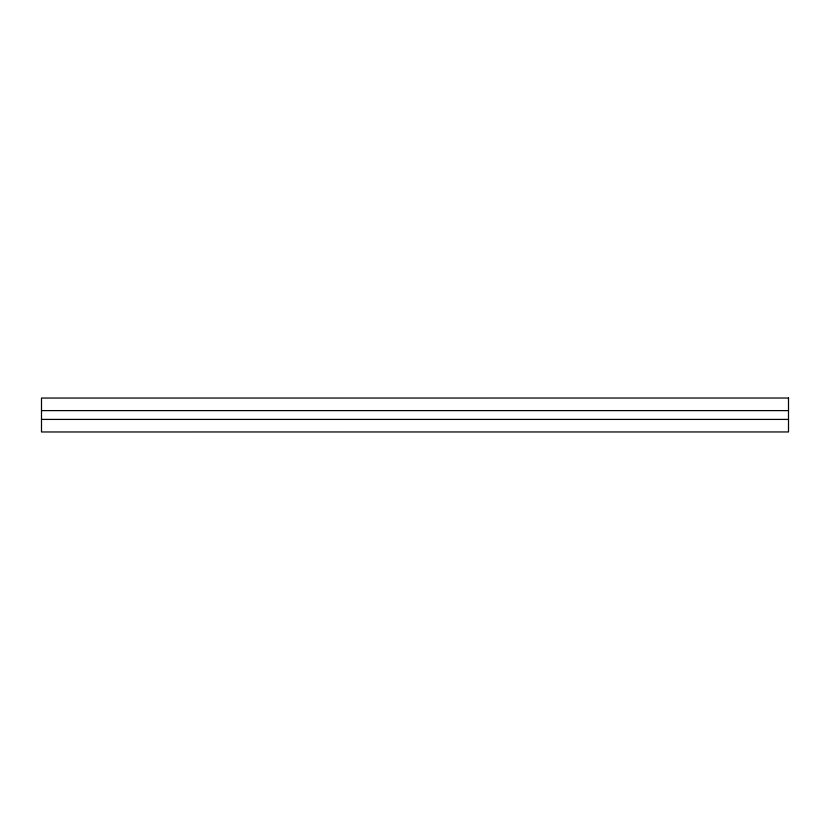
<?xml version="1.0" encoding="UTF-8"?>
<svg xmlns="http://www.w3.org/2000/svg" width="830" height="830" viewBox="0 0 830 830"><rect width="100%" height="100%" fill="white"/><g stroke="black" fill="none" stroke-linecap="round" stroke-linejoin="round"><path stroke-width="1.25" d="M41.5 410.611L788.5 410.611M41.5 419.409L788.5 419.409M788.5 398.026L41.5 398.047L41.5 431.974L788.5 431.953L788.5 398.026"/></g></svg>
